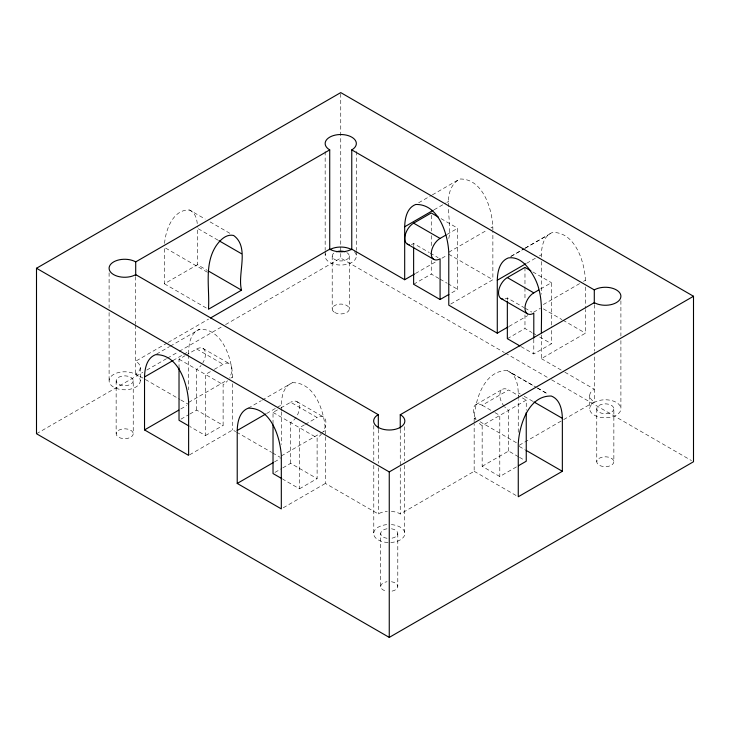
<?xml version="1.0" encoding="UTF-8"?>
<svg xmlns="http://www.w3.org/2000/svg" width="730" height="730" viewBox="0 0 730 730"><rect width="100%" height="100%" fill="white"/><g stroke="black" fill="none" stroke-linecap="round" stroke-linejoin="round"><path stroke-width="0.55" stroke-dasharray="3.65 2.74" d="M518.245 432.315L518.254 399.657M518.254 398.525C518.455 388.506 517.981 375.065 507.222 370.594C483.114 370.037 473.706 403.334 474.162 422.862M164.56 243.428C165.637 229.822 173.11 209.2 189.499 210.012L205.176 219.064M188.623 353.758C188.559 344.697 190.074 333.026 199.646 329.212C222.924 328.454 232.587 360.337 232.715 379.217M281.315 410.652C281.123 400.642 281.588 387.192 292.338 382.721C315.104 382.073 324.412 411.939 325.407 430.481L325.407 483.433L378.322 513.984L379.837 513.117A15.585 8.997 0 0 1 387.311 511.356M448.777 238.491C452.91 220.934 439.807 190.411 459.8 179.014C483.479 178.357 493.051 210.943 492.869 230.142M541.377 257.024C541.313 247.963 542.828 236.283 552.4 232.468C575.678 231.711 585.341 263.594 585.469 282.483M207.484 272.281L164.369 247.388L164.369 283.787L197.447 264.698L207.238 270.355M167.225 342.99L135.707 361.186A15.585 8.997 0 0 1 135.707 373.906L179.808 399.365M168.21 342.416L208.588 319.11M156.53 354.105L169.606 346.54M170.254 346.184L199.646 329.212M418.646 202.776L431.722 195.211M432.37 194.855L459.8 179.014M36.5 433.739L142.843 372.346M146.776 370.064L166.467 358.695M167.453 358.129L178.284 351.878M179.27 351.312L221.61 326.867M225.552 324.595L340.746 258.082L504.311 352.517M172.946 360.556L182.746 354.899M183.723 354.333L188.623 351.504M434.076 209.793L445.838 203.004M446.815 202.438L448.777 201.307M179.023 368.239L179.023 359.187L184.9 355.793M185.885 355.227L196.662 349.004A12.474 7.2 -60 0 1 204.811 350.582A12.474 7.2 -60 0 1 202.894 362.783M446.942 234.467L457.719 228.244L457.719 289.345L449.881 293.871M210.377 371.634L205.477 374.454L205.477 435.554L189.8 426.502M214.301 369.371L223.115 364.279A12.474 7.2 -60 0 1 231.264 365.858A12.474 7.2 -60 0 1 229.357 378.058M188.623 402.422L226.838 380.357M230.762 378.094L232.715 376.963M448.777 252.224L486.992 230.16M490.916 227.897L492.869 226.765M180.785 408.982L186.661 405.588M415.461 273.495L437.024 261.048M441.924 258.219L446.815 255.391M413.627 284.253L431.266 274.069L439.104 278.595M180.985 419.148L188.824 414.622M189.8 414.056L196.662 410.096L223.115 425.371L223.115 384.637A12.474 7.2 -60 0 0 227.532 380.731M510.598 256.595L524.313 248.674M525.299 248.109L547.838 235.096M248.246 408.179L261.313 400.624M262.298 400.058L292.338 382.721M511.246 256.23L523.985 248.875M524.961 248.309L552.4 232.468M205.477 435.554L223.115 425.371M189.608 454.808L232.715 429.915L235.635 431.603M450.738 304.045L492.869 279.718L492.869 231.273M526.677 263.256L535.501 258.165M539.415 255.901L541.377 254.77M266.614 413.509L276.415 407.851M277.4 407.285L281.315 405.022M273.02 423.747L273.02 412.432L279.882 408.471M280.858 407.906L290.659 402.248L317.112 417.524A12.474 7.2 -60 0 1 325.261 419.102A12.474 7.2 -60 0 1 323.344 431.302M304.373 424.878L299.473 427.707L299.473 488.808L282.82 479.19M305.35 424.312L317.112 417.524M540.656 288.898L551.433 282.674L551.433 325.671M543.339 304.556L579.593 283.623M583.507 281.36L585.469 280.229M281.315 455.94L320.507 433.31M321.492 432.744L325.407 430.481M274.453 461.935L280.338 458.54M509.038 326.392L527.662 315.643M533.539 312.248L540.392 308.288M274.982 472.401L281.835 468.441M282.82 467.875L290.659 463.349L317.112 478.624L317.112 437.89A12.474 7.2 -60 0 0 321.519 433.976M507.341 338.684L524.97 328.5L531.832 332.46M299.473 488.808L317.112 478.624M521.056 346.604L533.794 353.959L551.433 343.775L551.433 326.803M283.276 507.761L325.407 483.433M541.377 334.979L541.377 358.64L585.469 333.181L585.469 309.52M475.923 404.612L502.377 389.336M475.923 419.011A12.474 7.2 60 0 1 474.007 406.811A12.474 7.2 60 0 1 482.156 405.232L508.618 389.957L518.409 395.614M516.457 466.89L499.795 476.508L482.156 466.324L482.156 425.599L526.248 400.14L526.248 410.324M482.156 466.324L508.618 451.049L518.546 456.788M391.38 511.374A15.585 8.997 0 0 1 398.817 513.181L400.25 514.02L474.162 471.306L474.162 423.984M519.231 445.263L562.684 420.17M563.669 419.595L594.293 401.911L594.293 352.271M441.066 218.635L457.719 228.244M532.809 271.925L551.433 282.674M448.777 254.259L492.869 279.718M543.339 308.854L561.954 319.603M562.93 320.169L585.469 333.181M411.346 244.495A12.474 7.2 -60 0 0 413.627 243.519L429.304 252.571M430.28 253.137L438.119 257.663M505.05 298.926A12.474 7.2 -60 0 0 507.341 297.95L523.994 307.567M524.97 308.133L531.832 312.093M440.08 279.161L446.942 283.121M447.919 283.687L457.719 289.345M532.809 333.026L535.756 334.723M539.671 336.986L551.433 343.775M541.377 358.64L563.916 371.643M564.892 372.209L594.293 389.181A15.585 8.997 0 0 0 594.293 401.911M505.297 353.083L547.673 377.547M551.615 379.819L691.529 460.603M511.794 373.212L536.294 387.356M537.271 387.922L548.057 394.136M507.222 370.594L533.685 385.86M537.599 388.123L548.385 394.346M518.254 392.895L520.216 394.027M524.14 396.29L532.955 401.381M522.333 397.877L526.248 400.14M210.076 221.893L230.653 233.764M218.024 240.17L197.447 228.289L197.447 264.698M482.156 405.232L493.918 412.021M494.894 412.587L499.795 415.416L499.795 476.508M474.162 418.354L476.124 419.485M480.048 421.748L518.264 443.803M519.222 446.404L525.107 449.799M519.505 457.345L524.322 460.128M164.369 283.787L207.484 308.68M474.162 471.306L518.273 496.756M296.891 401.628L323.344 416.903M202.894 348.383L229.357 363.659M196.662 349.004L223.115 364.279M273.02 412.432L317.112 437.89M179.023 359.187L223.115 384.637M180.785 399.93L188.623 404.457M236.602 432.16L271.596 452.363M272.564 452.919L280.347 457.409M189.499 210.012C195.996 212.895 197.474 220.779 197.392 227.203M620.902 300.806L620.902 336.046M620.902 340.591L620.902 408.791A15.585 8.997 0 0 1 597.514 416.584A15.585 8.997 0 0 1 597.514 400.989A15.585 8.997 0 0 1 620.902 408.791M613.857 408.791A8.541 4.937 0 0 1 601.036 413.061A8.541 4.937 0 0 1 601.036 404.511A8.541 4.937 0 0 1 613.857 408.791L613.857 461.743A8.541 4.937 0 0 1 601.036 466.014A8.541 4.937 0 0 1 601.036 457.464A8.541 4.937 0 0 1 613.857 461.743M596.766 408.791L596.766 461.743M594.293 304.565L594.293 351.139M589.721 395.55L589.721 408.791M585.469 286.99L585.469 308.388M541.377 261.532L541.377 294.199M533.794 339.249L533.794 353.959M524.97 267.399L524.97 286.635M524.97 287.766L524.97 300.212M524.97 314.922L524.97 328.5M508.618 451.049L508.618 410.324A12.474 7.2 60 0 1 504.886 407.212M507.341 297.95L507.341 300.212M431.266 215.24L431.266 231.072M431.266 235.598L431.266 246.913M431.266 260.491L431.266 274.069M413.627 243.519L413.627 245.782M404.721 426.703L404.721 460.803M404.721 465.348L404.721 532.407M400.25 429.404L400.25 466.634M400.25 467.757L400.25 514.02M397.795 533.53L397.795 586.482M387.037 528.766A8.541 4.937 0 0 0 380.704 533.53L380.704 586.482A8.541 4.937 0 0 0 387.037 591.245M378.322 429.359L378.322 463.212M378.322 467.72L378.322 513.984M373.787 425.535L373.787 460.767M373.787 465.32L373.787 534.652M356.34 151.475L356.34 250.363M356.34 251.494L356.34 256.038M349.296 256.038L349.296 308.991M340.746 93.741L340.746 258.082M332.205 256.038L332.205 308.991M325.16 151.475L325.16 250.363M325.16 251.494L325.16 256.038M290.659 463.349L290.659 422.615A12.474 7.2 -60 0 0 299.473 407.34A12.474 7.2 -60 0 0 290.659 402.248M281.315 411.784L281.315 444.451M232.715 383.724L232.715 429.915M196.662 410.096L196.662 369.371A12.474 7.2 -60 0 0 201.069 365.456M188.623 354.889L188.623 389.811M140.279 367.546L140.279 380.786A15.585 8.997 0 0 1 116.891 388.579A15.585 8.997 0 0 1 116.891 372.993A15.585 8.997 0 0 1 140.279 380.786M135.707 276.56L135.707 324.266M135.707 325.078L135.707 373.906M133.234 380.786A8.541 4.937 0 0 1 120.413 385.057A8.541 4.937 0 0 1 120.413 376.516A8.541 4.937 0 0 1 133.234 380.786L133.234 433.739A8.541 4.937 0 0 1 120.413 438.009A8.541 4.937 0 0 1 120.413 429.468A8.541 4.937 0 0 1 133.234 433.739M116.143 380.786L116.143 433.739M109.099 272.81L109.099 308.042M109.099 312.586L109.099 380.786M354.251 251.54A15.585 8.997 0 0 1 342.781 264.963A15.585 8.997 0 0 1 325.69 253.712M391.462 581.719A8.541 4.937 0 0 1 397.722 587.121A8.541 4.937 0 0 1 389.254 591.409M380.704 586.482A8.541 4.937 0 0 1 387.037 581.719M391.462 528.766A8.541 4.937 0 0 1 397.722 534.168A8.541 4.937 0 0 1 389.254 538.457M387.037 538.293A8.541 4.937 0 0 1 380.704 533.53M346.786 252.553A8.541 4.937 0 0 1 346.786 259.533A8.541 4.937 0 0 1 334.705 259.533A8.541 4.937 0 0 1 334.705 252.553M391.38 524.614A15.585 8.997 0 0 1 402.349 538.411A15.585 8.997 0 0 1 376.05 538.32A15.585 8.997 0 0 1 387.311 524.596M482.156 425.599A12.474 7.2 60 0 1 478.433 422.488M504.202 406.409A12.474 7.2 60 0 1 500.096 392.585A12.474 7.2 60 0 1 508.618 389.957M334.705 312.486A8.541 4.937 0 0 0 349.004 310.268A8.541 4.937 0 0 0 338.537 304.227A8.541 4.937 0 0 0 334.705 312.486"/><path stroke-width="1.09" d="M562.346 471.288L562.365 418.345C562.136 409.941 560.138 399.447 551.323 396.043C528.557 395.377 519.258 425.262 518.264 443.803L518.273 496.756L562.346 471.288L526.084 450.364M144.531 376.963C144.75 368.568 146.739 358.074 155.554 354.671C178.321 354.013 187.619 383.88 188.623 402.422L188.623 455.374L144.531 429.915L144.531 376.963L172.946 360.556M237.223 430.481C237.442 422.077 239.431 411.583 248.246 408.179C271.012 407.532 280.311 437.398 281.315 455.94L281.315 508.892L237.223 483.433L237.223 430.481L265.638 414.074M414.485 274.06L404.685 279.718L404.685 226.765C404.904 218.361 406.893 207.868 415.708 204.473C438.474 203.816 447.773 233.682 448.777 252.224L448.777 305.176L497.285 333.181L508.062 326.958M497.285 333.181L497.285 280.229C497.504 271.825 499.493 261.331 508.308 257.927C521.083 256.02 529.743 268.658 534.917 278.55C543.43 295.349 541.231 314.584 541.377 332.725M36.5 268.257L340.746 92.6L693.5 296.261L693.5 461.743L389.254 637.399L36.5 433.739L36.5 268.257L389.254 471.918L693.5 296.261M378.322 428.236L378.322 414.695L135.707 274.626A15.585 8.997 0 0 1 113.661 274.626A15.585 8.997 0 0 1 113.661 261.897A15.585 8.997 0 0 1 135.707 261.897L329.723 149.887A15.585 8.997 0 0 1 329.723 137.158A15.585 8.997 0 0 1 351.769 137.158A15.585 8.997 0 0 1 351.769 149.887L351.769 249.167L404.685 279.718M241.539 290.157L208.47 309.246C209.911 288.158 203.697 264.224 216.409 245.389C220.305 239.951 226.245 233.792 233.591 235.462C249.998 247.151 237.086 274.142 241.539 290.157L208.223 270.921M210.559 317.97L329.723 249.167A15.585 8.997 0 0 0 351.769 249.167M404.685 226.765L433.1 210.359M409.22 244.705A12.474 7.2 -60 0 1 405.104 235.626A12.474 7.2 -60 0 1 413.627 223.161L431.266 212.977L438.119 216.938M413.627 246.913L413.627 284.253L440.08 299.528L440.08 258.794A12.474 7.2 -60 0 1 431.266 253.702A12.474 7.2 -60 0 1 440.08 238.427L445.966 235.033M144.531 429.915L178.823 410.114M440.08 299.528L448.904 294.436M497.285 280.229L525.7 263.822M502.924 299.136A12.474 7.2 -60 0 1 498.818 290.047A12.474 7.2 -60 0 1 507.341 277.582L524.97 267.399L530.856 270.793M533.794 338.118L533.794 313.225A12.474 7.2 -60 0 1 524.97 308.133A12.474 7.2 -60 0 1 533.794 292.858L538.694 290.029M237.223 483.433L273.476 462.501M400.25 428.273L400.25 414.731L594.293 302.631A15.585 8.997 0 0 0 616.339 302.631A15.585 8.997 0 0 0 616.339 289.901A15.585 8.997 0 0 0 594.293 289.901L351.769 149.887M518.409 465.758L526.248 461.232L526.248 412.587M378.322 414.695L376.945 415.479A15.585 8.997 0 0 0 378.651 427.607A15.585 8.997 0 0 0 399.712 427.68A15.585 8.997 0 0 0 401.673 415.571L400.25 414.731M413.627 223.161L440.08 238.427M507.341 277.582L533.794 292.858M407.395 244.139L433.848 259.415M501.099 298.57L527.553 313.845M520.079 346.038L507.341 338.684L507.341 301.344M533.94 401.947L562.365 418.345M219 240.736L241.539 253.748M281.835 478.624L273.02 473.533L273.02 424.878M188.824 425.937L179.023 420.279L179.023 368.239M594.293 289.901L594.293 303.443M389.254 471.918L389.254 637.399M329.723 149.887L329.723 249.167M135.707 261.897L135.707 275.438M329.723 249.678A15.585 8.997 0 0 1 351.769 249.678M336.475 251.768A8.541 4.937 0 0 1 345.016 251.768"/></g></svg>
